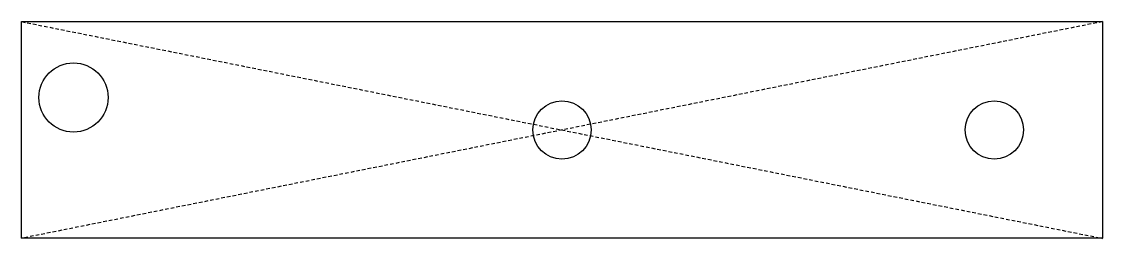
# Model space of a CAD drawing. Header units: millimetres. Extents: x -25 to 25, y -5 to 5.
import ezdxf

# ---------------------------------------------------------------- set-up
doc = ezdxf.new("R2010")
doc.units = ezdxf.units.MM
doc.linetypes.add('DASHED', pattern=[0.2067, 0.1654, -0.0413])

msp = doc.modelspace()

# ---------------------------------------------------------------- linework, layer by layer
at = {"color": 30, "linetype": 'DASHED', "lineweight": 25, "true_color": 0xff8000}
for p, q in [((-25, 5), (25, -5)), ((25, 5), (-25, -5))]:
    msp.add_line(p, q, dxfattribs=at)
msp.add_lwpolyline([(-25, 5), (25, 5), (25, -5), (-25, -5)], close=True)
for centre, radius in [((-22.6, 1.5), 1.6), ((0, 0), 1.35), ((20, 0), 1.35)]:
    msp.add_circle(centre, radius)

doc.saveas('drawing.dxf')
